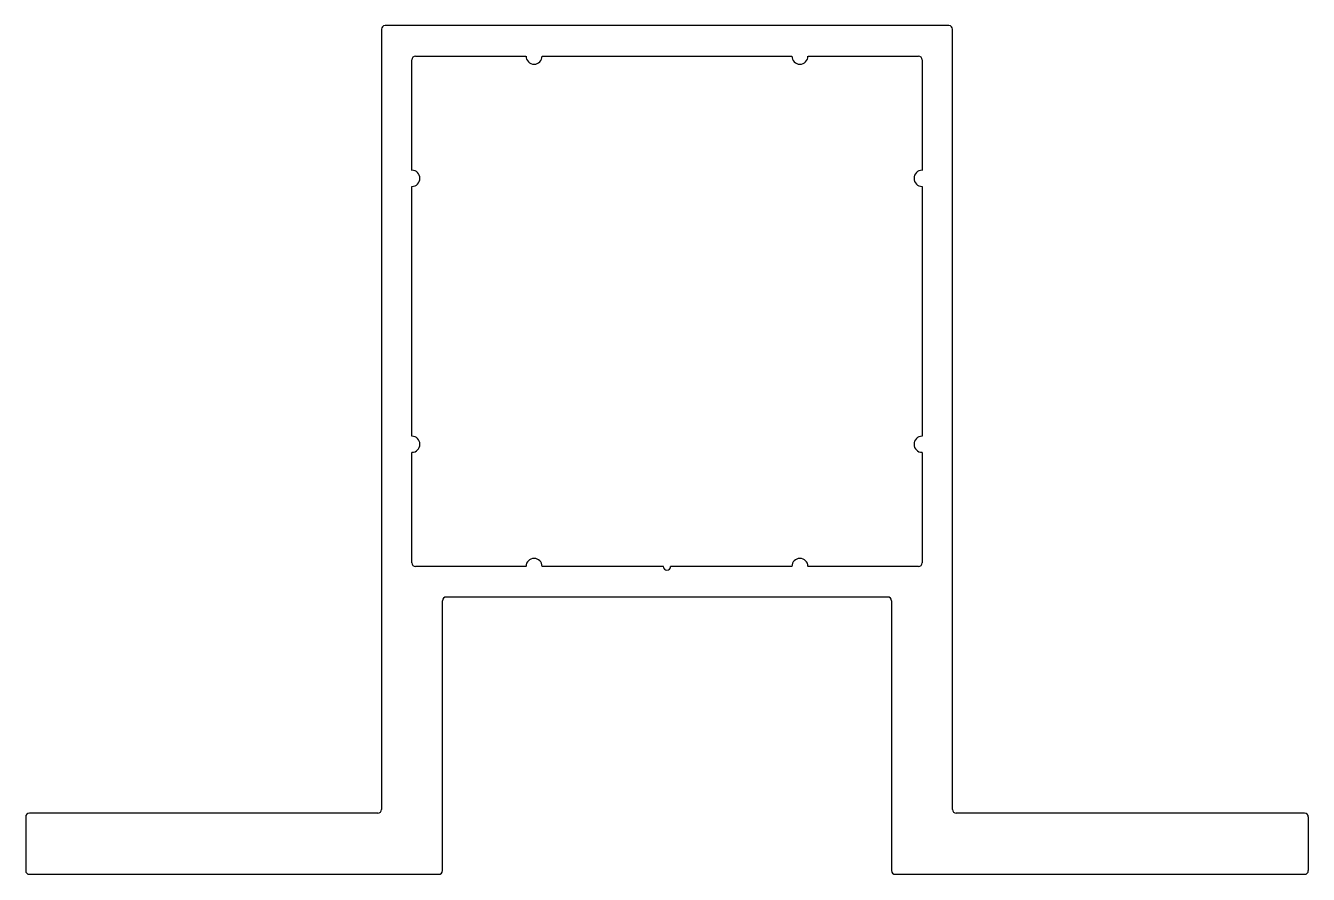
# Model space of a CAD drawing. Extents: x -67 to 66, y 38 to 126.
import ezdxf

# ---------------------------------------------------------------- set-up
doc = ezdxf.new("R2010")
doc.units = 0
doc.layers.get('0').update_dxf_attribs({"linetype": 'CONTINUOUS'})

msp = doc.modelspace()

# ---------------------------------------------------------------- linework, layer by layer
for p, q in [((-30.13, 125.84), (-30.13, 99.7)), ((-3.61, 126.22), (-29.75, 126.22)), ((2.74, 126.22), (-3.61, 126.22)), ((28.87, 126.22), (2.74, 126.22)), ((29.25, 99.7), (29.25, 125.84)), ((-26.58, 123.05), (-15.1, 123.05)), ((-13.42, 123.05), (-3.61, 123.05)), ((-3.61, 123.05), (2.74, 123.05)), ((2.74, 123.05), (12.54, 123.05)), ((14.22, 123.05), (25.7, 123.05)), ((-26.96, 111.18), (-26.96, 122.66)), ((26.08, 122.66), (26.08, 111.18)), ((-26.96, 99.7), (-26.96, 109.51)), ((26.08, 109.51), (26.08, 99.7)), ((-30.13, 99.7), (-30.13, 93.35)), ((-26.96, 93.35), (-26.96, 99.7)), ((26.08, 99.7), (26.08, 93.35)), ((29.25, 93.35), (29.25, 99.7)), ((-30.13, 93.35), (-30.13, 54.52)), ((-26.96, 83.55), (-26.96, 93.35)), ((26.08, 93.35), (26.08, 83.55)), ((29.25, 54.52), (29.25, 93.35)), ((-26.96, 70.39), (-26.96, 81.87)), ((26.08, 81.87), (26.08, 70.39)), ((-15.1, 70.01), (-26.58, 70.01)), ((-4, 70.01), (-13.42, 70.01)), ((-0.82, 70.01), (-4, 70.01)), ((3.12, 70.01), (-0.06, 70.01)), ((12.54, 70.01), (3.12, 70.01)), ((25.7, 70.01), (14.22, 70.01)), ((-23.4, 66.84), (-3.61, 66.84)), ((-3.61, 66.84), (2.74, 66.84)), ((2.74, 66.84), (22.52, 66.84)), ((-23.78, 56.68), (-23.78, 66.45)), ((22.9, 66.45), (22.9, 56.68)), ((-23.78, 38.39), (-23.78, 56.68)), ((22.9, 56.68), (22.9, 38.39)), ((-30.13, 54.52), (-30.13, 44.74)), ((29.25, 44.74), (29.25, 54.52)), ((-30.51, 44.36), (-66.73, 44.36)), ((65.85, 44.36), (29.63, 44.36)), ((-67.11, 43.98), (-67.11, 38.39)), ((66.24, 38.39), (66.24, 43.98)), ((-66.73, 38.01), (-24.16, 38.01)), ((23.28, 38.01), (65.85, 38.01))]:
    msp.add_line(p, q)
for centre, radius, start, end in [((-29.75, 125.84), 0.381, 90, 180), ((28.87, 125.84), 0.381, 0, 90), ((-26.58, 122.66), 0.381, 90, 180), ((-14.26, 123.05), 0.838, 180, 270), ((-14.26, 123.05), 0.838, 270, 0), ((13.38, 123.05), 0.838, 180, 270), ((13.38, 123.05), 0.838, 270, 0), ((25.7, 122.66), 0.381, 0, 90), ((-26.96, 110.35), 0.838, 360, 90), ((26.08, 110.35), 0.838, 90, 270), ((-26.96, 110.35), 0.838, 270, 0), ((-26.96, 82.71), 0.838, 360, 90), ((-26.96, 82.71), 0.838, 270, 0), ((26.08, 82.71), 0.838, 90, 270), ((-14.26, 70.01), 0.838, 90, 180), ((-14.26, 70.01), 0.838, 0, 90), ((13.38, 70.01), 0.838, 0, 180), ((-26.58, 70.39), 0.381, 180, 270), ((-0.44, 70.01), 0.381, 180, 270), ((-0.44, 70.01), 0.381, 270, 360), ((25.7, 70.39), 0.381, 270, 0), ((-23.4, 66.45), 0.381, 90, 180), ((22.52, 66.45), 0.381, 0, 90), ((-66.73, 43.98), 0.381, 90, 180), ((-30.51, 44.74), 0.381, 270, 0), ((29.63, 44.74), 0.381, 180, 270), ((65.85, 43.98), 0.381, 0, 90), ((-66.73, 38.39), 0.381, 180, 270), ((-24.16, 38.39), 0.381, 270, 0), ((23.28, 38.39), 0.381, 180, 270), ((65.85, 38.39), 0.381, 270, 360)]:
    msp.add_arc(centre, radius, start, end)

doc.saveas('drawing.dxf')
